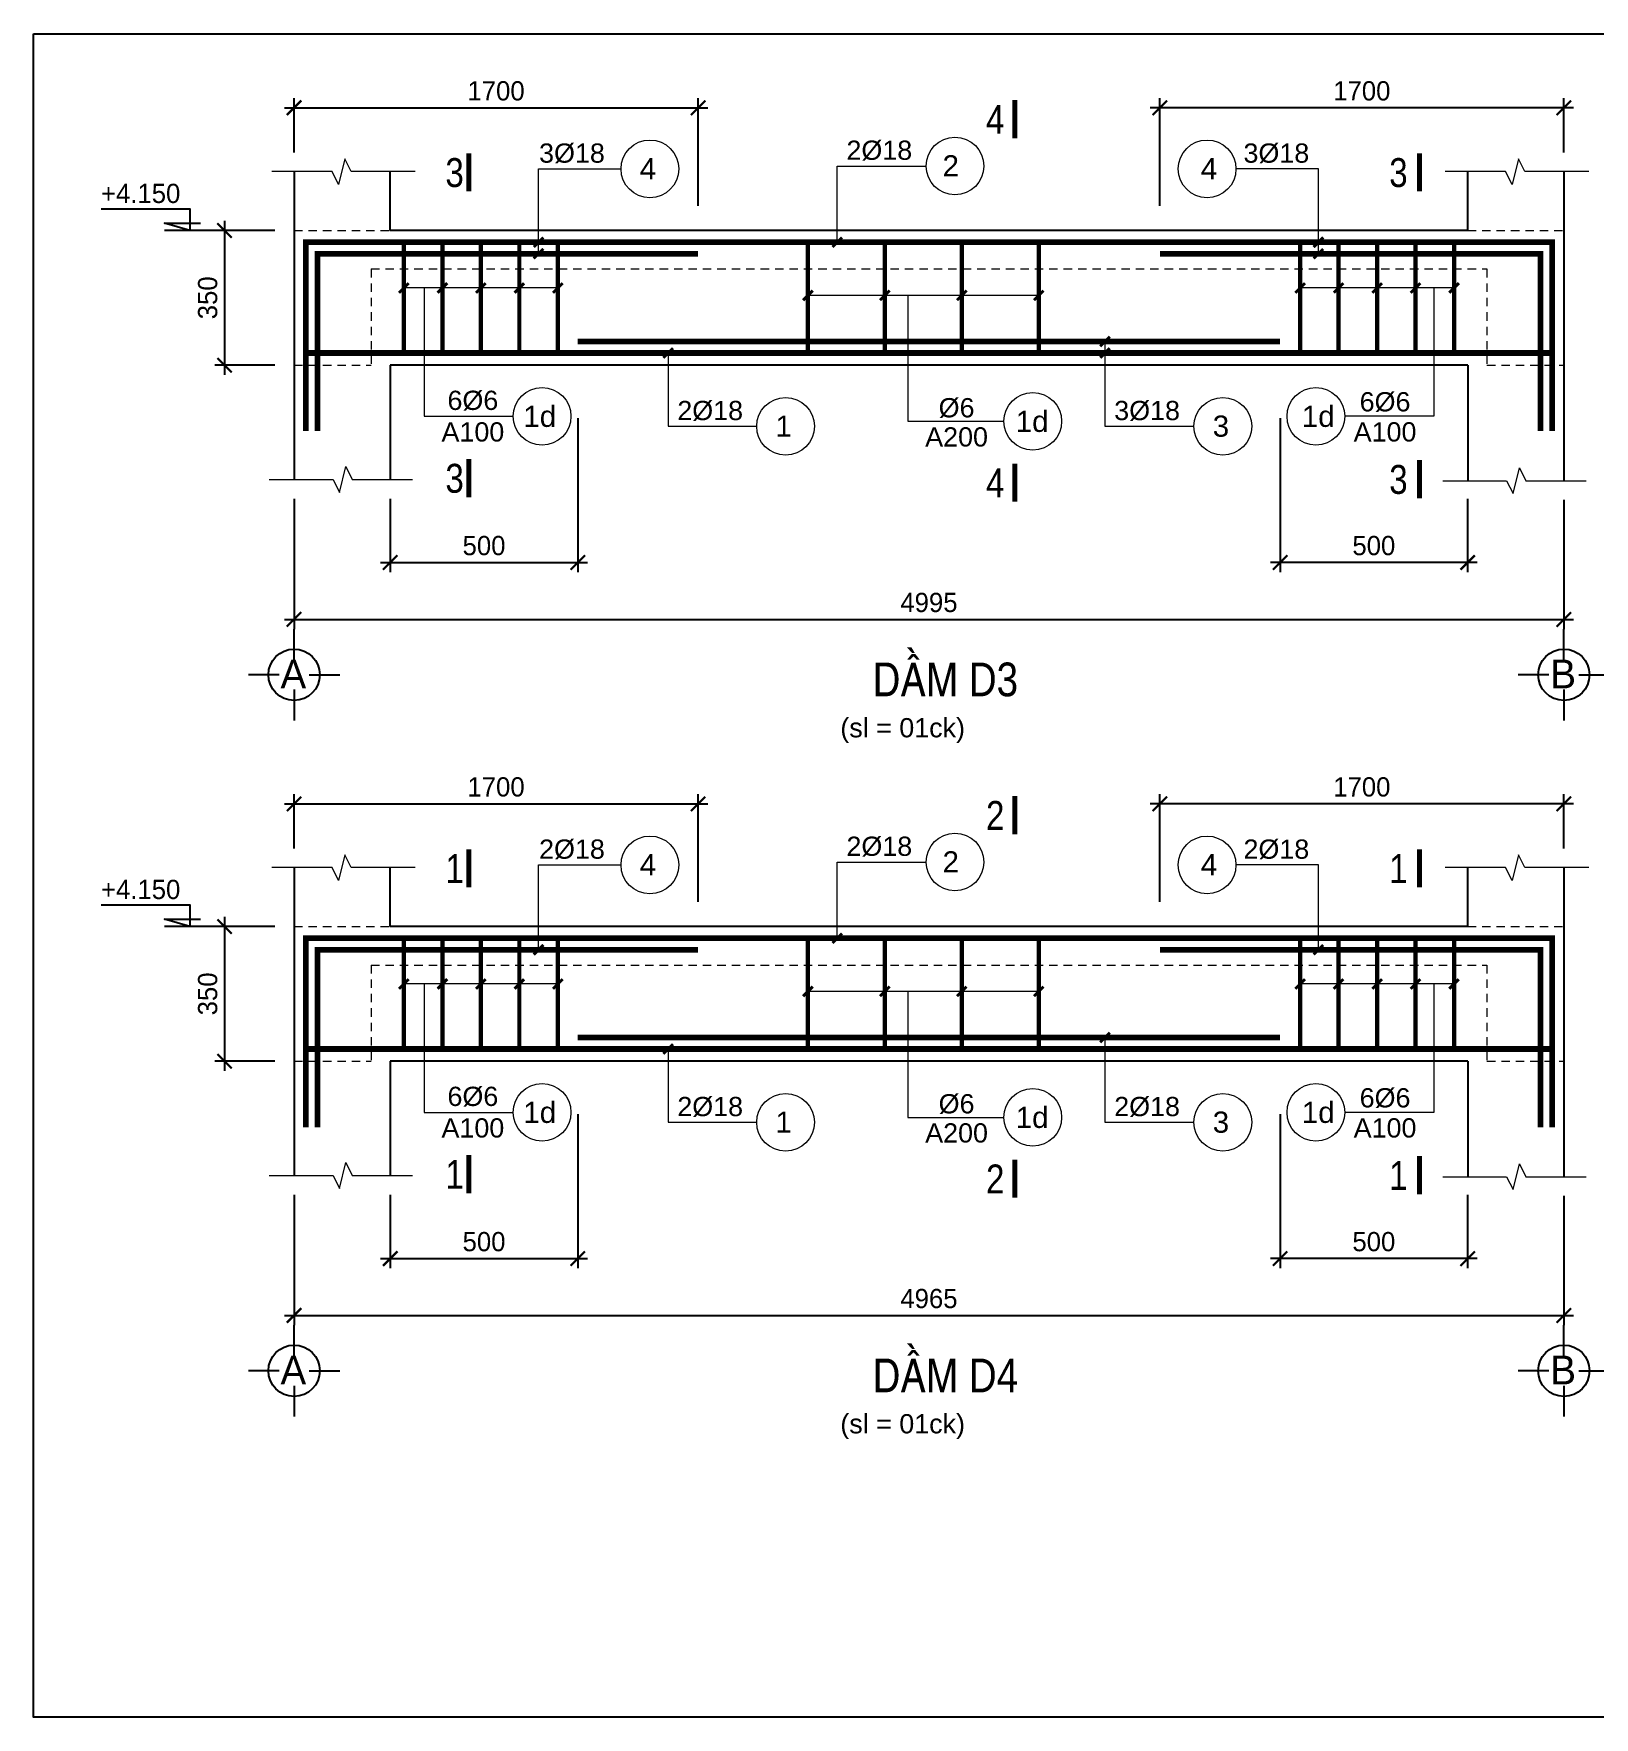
# Model space of a CAD drawing. Header units: millimetres. Extents: x -559287 to -299624, y 2351330 to 2655682.
# Drawn here: x -482063 to -465839, y 2515222 to 2532719 of the extents above; entities that cross this region are included whole.
import ezdxf
from ezdxf.enums import TextEntityAlignment as Align

# ---------------------------------------------------------------- set-up
doc = ezdxf.new("R2010")
doc.units = ezdxf.units.MM
doc.header["$LTSCALE"] = 10
doc.linetypes.add('HIDDEN', pattern=[0.3, 0.175, -0.125])
doc.linetypes.add('HIDDENX2', pattern=[0.75, 0.5, -0.25])
doc.layers.get('0').update_dxf_attribs({"lineweight": 20})
doc.layers.get('Defpoints').update_dxf_attribs({"lineweight": 20})
for name, color, linetype, lineweight in [('Dim', 251, 'Continuous', 15), ('Net khuat', 76, 'HIDDENX2', 15), ('Net manh', 8, 'Continuous', 13), ('Net thay', 4, 'Continuous', 25), ('Text', 54, 'Continuous', 25), ('Thep dai', 2, 'Continuous', 50), ('Thep doc', 140, 'Continuous', 60)]:
    doc.layers.add(name, color=color, linetype=linetype, lineweight=lineweight)
doc.layers.add('ththep', color=3, linetype='Continuous')
doc.styles.add('HELVE', font='VHAVAN.TTF', dxfattribs={"height": 800})
doc.styles.add('IN-NHO', font='VHELVEN.TTF', dxfattribs={"height": 200})
doc.styles.add('NGHIA5', font='arial_0.ttf', dxfattribs={"height": 180})
doc.styles.get("Standard").update_dxf_attribs({"font": 'nghia5.shx', "height": 200})
doc.styles.add('STYLE1-S1', font='VHARIALN.TTF')
doc.dimstyles.new('dim25', dxfattribs={"dimscale": 100, "dimtxt": 200, "dimasz": 1.5, "dimexe": 1, "dimexo": 2, "dimgap": 0.75, "dimtad": 1, "dimdec": 0, "dimlfac": 0.25, "dimzin": 0, "dimdsep": 46, "dimtxsty": 'Standard', "dimblk1": 'ARCHTICK', "dimblk2": 'ARCHTICK', "dimsah": 1, "dimcen": 0.09, "dimdle": 1, "dimclrd": 256, "dimclre": 256, "dimclrt": 54, "dimadec": 0, "dimazin": 0, "dimtfac": 1, "dimtdec": 0, "dimtofl": 0, "dimtmove": 2, "dimatfit": 3, "dimfxl": 0, "dimtolj": 1, "dimtzin": 0, "dimarcsym": 0})

# ---------------------------------------------------------------- blocks, each defined once
blk = doc.blocks.new('_ARCHTICK')
at = {"color": 0, "linetype": 'ByBlock', "const_width": 0.15}
blk.add_lwpolyline([(-0.5, -0.5), (0.5, 0.5)], dxfattribs=at)
blk = doc.blocks.new('*D195')
at = {"layer": 'Defpoints', "color": 0, "ltscale": 10, "transparency": 16777216}
for p in [(-479356, 2528086), (-466156, 2528074), (-466156, 2526632)]:
    blk.add_point(p, dxfattribs=at)
at = {"layer": 'Dim', "lineweight": -2, "ltscale": 10, "transparency": 16777216}
for p, q in [((-479356, 2527886), (-479356, 2526532)), ((-466156, 2527874), (-466156, 2526532)), ((-479456, 2526632), (-466056, 2526632))]:
    blk.add_line(p, q, dxfattribs=at)
at = {"layer": 'Dim', "lineweight": -2, "ltscale": 10, "transparency": 16777216, "xscale": 150, "yscale": 150, "zscale": 150, "rotation": 180}
blk.add_blockref('_ARCHTICK', (-479356, 2526632), dxfattribs=at)
at = {"layer": 'Dim', "lineweight": -2, "ltscale": 10, "transparency": 16777216, "xscale": 150, "yscale": 150, "zscale": 150}
blk.add_blockref('_ARCHTICK', (-466156, 2526632), dxfattribs=at)
at = {"layer": 'Dim', "color": 54, "ltscale": 10, "transparency": 16777216, "insert": (-472756, 2526807), "char_height": 200, "attachment_point": 5}
blk.add_mtext('\\A1;4995', dxfattribs=at)
blk = doc.blocks.new('*D196')
at = {"layer": 'Defpoints', "color": 0, "ltscale": 3, "transparency": 16777216}
for p in [(-470356, 2531949), (-466156, 2531286), (-470356, 2530731)]:
    blk.add_point(p, dxfattribs=at)
at = {"layer": 'Dim', "lineweight": -2, "ltscale": 3, "transparency": 16777216}
for p, q in [((-466056, 2531949), (-470456, 2531949)), ((-470356, 2530931), (-470356, 2532049)), ((-466156, 2531486), (-466156, 2532049))]:
    blk.add_line(p, q, dxfattribs=at)
at = {"layer": 'Dim', "lineweight": -2, "ltscale": 3, "transparency": 16777216, "xscale": 150, "yscale": 150, "zscale": 150, "rotation": 180}
blk.add_blockref('_ARCHTICK', (-470356, 2531949), dxfattribs=at)
at = {"layer": 'Dim', "lineweight": -2, "ltscale": 3, "transparency": 16777216, "xscale": 150, "yscale": 150, "zscale": 150}
blk.add_blockref('_ARCHTICK', (-466156, 2531949), dxfattribs=at)
at = {"layer": 'Dim', "color": 54, "ltscale": 3, "transparency": 16777216, "insert": (-468256, 2532124), "char_height": 200, "attachment_point": 5}
blk.add_mtext('\\A1;1700', dxfattribs=at)
blk = doc.blocks.new('*D197')
at = {"layer": 'Defpoints', "color": 0, "ltscale": 10, "transparency": 16777216}
for p in [(-476406, 2528923), (-478356, 2528086), (-476406, 2527223)]:
    blk.add_point(p, dxfattribs=at)
at = {"layer": 'Dim', "lineweight": -2, "ltscale": 10, "transparency": 16777216}
for p, q in [((-476406, 2528723), (-476406, 2527123)), ((-478356, 2527886), (-478356, 2527123)), ((-478456, 2527223), (-476306, 2527223))]:
    blk.add_line(p, q, dxfattribs=at)
at = {"layer": 'Dim', "lineweight": -2, "ltscale": 10, "transparency": 16777216, "xscale": 150, "yscale": 150, "zscale": 150, "rotation": 180}
blk.add_blockref('_ARCHTICK', (-478356, 2527223), dxfattribs=at)
at = {"layer": 'Dim', "lineweight": -2, "ltscale": 10, "transparency": 16777216, "xscale": 150, "yscale": 150, "zscale": 150}
blk.add_blockref('_ARCHTICK', (-476406, 2527223), dxfattribs=at)
at = {"layer": 'Dim', "color": 54, "ltscale": 10, "transparency": 16777216, "insert": (-477381, 2527398), "char_height": 200, "attachment_point": 5}
blk.add_mtext('\\A1;500', dxfattribs=at)
blk = doc.blocks.new('truc ngang-helve')
for points in [[(0, -4.8), (0, 0)], [(-2.33, -7.13), (-7.13, -7.13)], [(2.33, -7.13), (7.13, -7.13)], [(0, -9.45), (0, -14.26)]]:
    blk.add_lwpolyline(points)
blk.add_circle((0, -7.13), 4)
at = {"style": 'HELVE'}
blk.add_attdef('A', text='', height=4.5, dxfattribs=at).set_placement((0.03, -7.01), align=Align.MIDDLE_CENTER)
blk = doc.blocks.new('*D198')
at = {"layer": 'Defpoints', "color": 0, "ltscale": 10, "transparency": 16777216}
for p in [(-469105, 2528923), (-467156, 2528086), (-469105, 2527223)]:
    blk.add_point(p, dxfattribs=at)
at = {"layer": 'Dim', "lineweight": -2, "ltscale": 10, "transparency": 16777216}
for p, q in [((-469105, 2528723), (-469105, 2527123)), ((-467156, 2527886), (-467156, 2527123)), ((-467056, 2527223), (-469205, 2527223))]:
    blk.add_line(p, q, dxfattribs=at)
at = {"layer": 'Dim', "lineweight": -2, "ltscale": 10, "transparency": 16777216, "xscale": 150, "yscale": 150, "zscale": 150, "rotation": 180}
blk.add_blockref('_ARCHTICK', (-469105, 2527223), dxfattribs=at)
at = {"layer": 'Dim', "lineweight": -2, "ltscale": 10, "transparency": 16777216, "xscale": 150, "yscale": 150, "zscale": 150}
blk.add_blockref('_ARCHTICK', (-467156, 2527223), dxfattribs=at)
at = {"layer": 'Dim', "color": 54, "ltscale": 10, "transparency": 16777216, "insert": (-468131, 2527398), "char_height": 200, "attachment_point": 5}
blk.add_mtext('\\A1;500', dxfattribs=at)
blk = doc.blocks.new('*D199')
at = {"layer": 'Defpoints', "color": 0, "ltscale": 3, "transparency": 16777216}
for p in [(-479356, 2530674), (-480078, 2529274), (-479356, 2529274)]:
    blk.add_point(p, dxfattribs=at)
at = {"layer": 'Dim', "lineweight": -2, "ltscale": 3, "transparency": 16777216}
for p, q in [((-480078, 2530774), (-480078, 2529174)), ((-479556, 2530674), (-480178, 2530674)), ((-479556, 2529274), (-480178, 2529274))]:
    blk.add_line(p, q, dxfattribs=at)
at = {"layer": 'Dim', "lineweight": -2, "ltscale": 3, "transparency": 16777216, "xscale": 150, "yscale": 150, "zscale": 150}
for p, rotation in [((-480078, 2530674), 90), ((-480078, 2529274), 270)]:
    blk.add_blockref('_ARCHTICK', p, dxfattribs=dict(at, rotation=rotation))
at = {"layer": 'Dim', "color": 54, "ltscale": 3, "transparency": 16777216, "insert": (-480253, 2529974), "char_height": 200, "attachment_point": 5, "rotation": 90}
blk.add_mtext('\\A1;350', dxfattribs=at)
blk = doc.blocks.new('*D200')
at = {"layer": 'Defpoints', "color": 0, "ltscale": 3, "transparency": 16777216}
for p in [(-475156, 2531949), (-479356, 2531286), (-475156, 2530731)]:
    blk.add_point(p, dxfattribs=at)
at = {"layer": 'Dim', "lineweight": -2, "ltscale": 3, "transparency": 16777216}
for p, q in [((-479456, 2531949), (-475056, 2531949)), ((-479356, 2531486), (-479356, 2532049)), ((-475156, 2530931), (-475156, 2532049))]:
    blk.add_line(p, q, dxfattribs=at)
at = {"layer": 'Dim', "lineweight": -2, "ltscale": 3, "transparency": 16777216, "xscale": 150, "yscale": 150, "zscale": 150, "rotation": 180}
blk.add_blockref('_ARCHTICK', (-479356, 2531949), dxfattribs=at)
at = {"layer": 'Dim', "lineweight": -2, "ltscale": 3, "transparency": 16777216, "xscale": 150, "yscale": 150, "zscale": 150}
blk.add_blockref('_ARCHTICK', (-475156, 2531949), dxfattribs=at)
at = {"layer": 'Dim', "color": 54, "ltscale": 3, "transparency": 16777216, "insert": (-477256, 2532124), "char_height": 200, "attachment_point": 5}
blk.add_mtext('\\A1;1700', dxfattribs=at)
blk = doc.blocks.new('A$C17747A8B')
blk.add_line((0, 0), (525, 0))
blk.add_lwpolyline([(1183, 225), (263, 225), (263, 0), (525, 75), (150, 75)])
at = {"layer": 'Text'}
blk.add_attdef('+3.900', (183, 286), '', height=180, dxfattribs=at)
blk = doc.blocks.new('*D209')
at = {"layer": 'Defpoints', "color": 0, "ltscale": 10, "transparency": 16777216}
for p in [(-479356, 2520852), (-466156, 2520840), (-466156, 2519398)]:
    blk.add_point(p, dxfattribs=at)
at = {"layer": 'Dim', "lineweight": -2, "ltscale": 10, "transparency": 16777216}
for p, q in [((-479356, 2520652), (-479356, 2519298)), ((-466156, 2520640), (-466156, 2519298)), ((-479456, 2519398), (-466056, 2519398))]:
    blk.add_line(p, q, dxfattribs=at)
at = {"layer": 'Dim', "lineweight": -2, "ltscale": 10, "transparency": 16777216, "xscale": 150, "yscale": 150, "zscale": 150, "rotation": 180}
blk.add_blockref('_ARCHTICK', (-479356, 2519398), dxfattribs=at)
at = {"layer": 'Dim', "lineweight": -2, "ltscale": 10, "transparency": 16777216, "xscale": 150, "yscale": 150, "zscale": 150}
blk.add_blockref('_ARCHTICK', (-466156, 2519398), dxfattribs=at)
at = {"layer": 'Dim', "color": 54, "ltscale": 10, "transparency": 16777216, "insert": (-472756, 2519573), "char_height": 200, "attachment_point": 5}
blk.add_mtext('\\A1;4965', dxfattribs=at)
blk = doc.blocks.new('*D210')
at = {"layer": 'Defpoints', "color": 0, "ltscale": 3, "transparency": 16777216}
for p in [(-470356, 2524715), (-466156, 2524052), (-470356, 2523498)]:
    blk.add_point(p, dxfattribs=at)
at = {"layer": 'Dim', "lineweight": -2, "ltscale": 3, "transparency": 16777216}
for p, q in [((-470356, 2523698), (-470356, 2524815)), ((-466156, 2524252), (-466156, 2524815)), ((-466056, 2524715), (-470456, 2524715))]:
    blk.add_line(p, q, dxfattribs=at)
at = {"layer": 'Dim', "lineweight": -2, "ltscale": 3, "transparency": 16777216, "xscale": 150, "yscale": 150, "zscale": 150, "rotation": 180}
blk.add_blockref('_ARCHTICK', (-470356, 2524715), dxfattribs=at)
at = {"layer": 'Dim', "lineweight": -2, "ltscale": 3, "transparency": 16777216, "xscale": 150, "yscale": 150, "zscale": 150}
blk.add_blockref('_ARCHTICK', (-466156, 2524715), dxfattribs=at)
at = {"layer": 'Dim', "color": 54, "ltscale": 3, "transparency": 16777216, "insert": (-468256, 2524890), "char_height": 200, "attachment_point": 5}
blk.add_mtext('\\A1;1700', dxfattribs=at)
blk = doc.blocks.new('*D211')
at = {"layer": 'Defpoints', "color": 0, "ltscale": 10, "transparency": 16777216}
for p in [(-476406, 2521689), (-478356, 2520852), (-476406, 2519989)]:
    blk.add_point(p, dxfattribs=at)
at = {"layer": 'Dim', "lineweight": -2, "ltscale": 10, "transparency": 16777216}
for p, q in [((-476406, 2521489), (-476406, 2519889)), ((-478356, 2520652), (-478356, 2519889)), ((-478456, 2519989), (-476306, 2519989))]:
    blk.add_line(p, q, dxfattribs=at)
at = {"layer": 'Dim', "lineweight": -2, "ltscale": 10, "transparency": 16777216, "xscale": 150, "yscale": 150, "zscale": 150, "rotation": 180}
blk.add_blockref('_ARCHTICK', (-478356, 2519989), dxfattribs=at)
at = {"layer": 'Dim', "lineweight": -2, "ltscale": 10, "transparency": 16777216, "xscale": 150, "yscale": 150, "zscale": 150}
blk.add_blockref('_ARCHTICK', (-476406, 2519989), dxfattribs=at)
at = {"layer": 'Dim', "color": 54, "ltscale": 10, "transparency": 16777216, "insert": (-477381, 2520164), "char_height": 200, "attachment_point": 5}
blk.add_mtext('\\A1;500', dxfattribs=at)
blk = doc.blocks.new('*D212')
at = {"layer": 'Defpoints', "color": 0, "ltscale": 10, "transparency": 16777216}
for p in [(-469105, 2521689), (-467156, 2520852), (-469105, 2519989)]:
    blk.add_point(p, dxfattribs=at)
at = {"layer": 'Dim', "lineweight": -2, "ltscale": 10, "transparency": 16777216}
for p, q in [((-469105, 2521489), (-469105, 2519889)), ((-467156, 2520652), (-467156, 2519889)), ((-467056, 2519989), (-469205, 2519989))]:
    blk.add_line(p, q, dxfattribs=at)
at = {"layer": 'Dim', "lineweight": -2, "ltscale": 10, "transparency": 16777216, "xscale": 150, "yscale": 150, "zscale": 150, "rotation": 180}
blk.add_blockref('_ARCHTICK', (-469105, 2519989), dxfattribs=at)
at = {"layer": 'Dim', "lineweight": -2, "ltscale": 10, "transparency": 16777216, "xscale": 150, "yscale": 150, "zscale": 150}
blk.add_blockref('_ARCHTICK', (-467156, 2519989), dxfattribs=at)
at = {"layer": 'Dim', "color": 54, "ltscale": 10, "transparency": 16777216, "insert": (-468131, 2520164), "char_height": 200, "attachment_point": 5}
blk.add_mtext('\\A1;500', dxfattribs=at)
blk = doc.blocks.new('*D213')
at = {"layer": 'Defpoints', "color": 0, "ltscale": 3, "transparency": 16777216}
for p in [(-479356, 2523440), (-480078, 2522040), (-479356, 2522040)]:
    blk.add_point(p, dxfattribs=at)
at = {"layer": 'Dim', "lineweight": -2, "ltscale": 3, "transparency": 16777216}
for p, q in [((-479556, 2523440), (-480178, 2523440)), ((-480078, 2523540), (-480078, 2521940)), ((-479556, 2522040), (-480178, 2522040))]:
    blk.add_line(p, q, dxfattribs=at)
at = {"layer": 'Dim', "lineweight": -2, "ltscale": 3, "transparency": 16777216, "xscale": 150, "yscale": 150, "zscale": 150}
for p, rotation in [((-480078, 2523440), 90), ((-480078, 2522040), 270)]:
    blk.add_blockref('_ARCHTICK', p, dxfattribs=dict(at, rotation=rotation))
at = {"layer": 'Dim', "color": 54, "ltscale": 3, "transparency": 16777216, "insert": (-480253, 2522740), "char_height": 200, "attachment_point": 5, "rotation": 90}
blk.add_mtext('\\A1;350', dxfattribs=at)
blk = doc.blocks.new('*D214')
at = {"layer": 'Defpoints', "color": 0, "ltscale": 3, "transparency": 16777216}
for p in [(-475156, 2524715), (-479356, 2524052), (-475156, 2523498)]:
    blk.add_point(p, dxfattribs=at)
at = {"layer": 'Dim', "lineweight": -2, "ltscale": 3, "transparency": 16777216}
for p, q in [((-479356, 2524252), (-479356, 2524815)), ((-475156, 2523698), (-475156, 2524815)), ((-479456, 2524715), (-475056, 2524715))]:
    blk.add_line(p, q, dxfattribs=at)
at = {"layer": 'Dim', "lineweight": -2, "ltscale": 3, "transparency": 16777216, "xscale": 150, "yscale": 150, "zscale": 150, "rotation": 180}
blk.add_blockref('_ARCHTICK', (-479356, 2524715), dxfattribs=at)
at = {"layer": 'Dim', "lineweight": -2, "ltscale": 3, "transparency": 16777216, "xscale": 150, "yscale": 150, "zscale": 150}
blk.add_blockref('_ARCHTICK', (-475156, 2524715), dxfattribs=at)
at = {"layer": 'Dim', "color": 54, "ltscale": 3, "transparency": 16777216, "insert": (-477256, 2524890), "char_height": 200, "attachment_point": 5}
blk.add_mtext('\\A1;1700', dxfattribs=at)

msp = doc.modelspace()

# ---------------------------------------------------------------- linework, layer by layer
at = {"layer": 'Net khuat', "linetype": 'HIDDEN', "ltscale": 50}
for p, q in [((-479355.7, 2530673.9), (-478355.7, 2530673.9)), ((-467155.7, 2530673.9), (-466155.8, 2530673.9)), ((-478555.8, 2530273.9), (-466955.6, 2530273.9)), ((-478555.8, 2530273.9), (-478555.8, 2529273.9)), ((-466955.6, 2530273.9), (-466955.6, 2529273.9)), ((-479355.7, 2529273.9), (-478555.8, 2529273.9)), ((-466955.6, 2529273.9), (-466155.6, 2529273.9)), ((-479355.7, 2523440.2), (-478355.7, 2523440.2)), ((-467155.7, 2523440.2), (-466155.8, 2523440.2)), ((-478555.8, 2523040.2), (-466955.6, 2523040.2)), ((-478555.8, 2523040.2), (-478555.8, 2522040.2)), ((-466955.6, 2523040.2), (-466955.6, 2522040.2)), ((-479355.7, 2522040.2), (-478555.8, 2522040.2)), ((-466955.6, 2522040.2), (-466155.6, 2522040.2))]:
    msp.add_line(p, q, dxfattribs=at)
at = {"layer": 'Net manh'}
for p, q in [((-476614, 2530076.6), (-478214, 2530076.6)), ((-467297.4, 2530076.6), (-468897.4, 2530076.6)), ((-471614.3, 2529999.3), (-474014.3, 2529999.3)), ((-476614, 2522842.9), (-478214, 2522842.9)), ((-471614.3, 2522765.6), (-474014.3, 2522765.6)), ((-467297.4, 2522842.9), (-468897.4, 2522842.9))]:
    msp.add_line(p, q, dxfattribs=at)
for points in [[(-478095.7, 2531285.7), (-478760.9, 2531285.7), (-478828.1, 2531419.8), (-478893.7, 2531151.6), (-478960.9, 2531285.7), (-479588.3, 2531285.7)], [(-465895.7, 2531285.7), (-466560.9, 2531285.7), (-466628.1, 2531419.8), (-466693.7, 2531151.6), (-466760.9, 2531285.7), (-467388.3, 2531285.7)], [(-476814.6, 2530432.1), (-476814.6, 2531314), (-475956.9, 2531314)], [(-473709.3, 2530552.1), (-473709.3, 2531344), (-472785.2, 2531344)], [(-468706.8, 2530432.1), (-468706.8, 2531314), (-469564.5, 2531314)], [(-478002.8, 2530076.6), (-478002.8, 2528742.7), (-477077.5, 2528742.7)], [(-467508.5, 2530076.6), (-467508.5, 2528742.7), (-468433.8, 2528742.7)], [(-472974.7, 2529999.3), (-472974.7, 2528690.6), (-471976.5, 2528690.6)], [(-470925.8, 2529520.8), (-470925.8, 2528638.9), (-470000.8, 2528638.9)], [(-475467.6, 2529400.8), (-475467.6, 2528638.9), (-474546.3, 2528638.9)], [(-479615.6, 2528085.9), (-478950.4, 2528085.9), (-478883.2, 2527951.8), (-478817.6, 2528220), (-478750.4, 2528085.9), (-478123, 2528085.9)], [(-467415.6, 2528073.9), (-466750.4, 2528073.9), (-466683.2, 2527939.8), (-466617.6, 2528208), (-466550.4, 2528073.9), (-465923, 2528073.9)], [(-478095.7, 2524052), (-478760.9, 2524052), (-478828.1, 2524186.1), (-478893.7, 2523917.9), (-478960.9, 2524052), (-479588.3, 2524052)], [(-476814.6, 2523198.4), (-476814.6, 2524080.3), (-475956.9, 2524080.3)], [(-473709.3, 2523318.4), (-473709.3, 2524110.3), (-472785.2, 2524110.3)], [(-468706.8, 2523198.4), (-468706.8, 2524080.3), (-469564.5, 2524080.3)], [(-465895.7, 2524052), (-466560.9, 2524052), (-466628.1, 2524186.1), (-466693.7, 2523917.9), (-466760.9, 2524052), (-467388.3, 2524052)], [(-478002.8, 2522842.9), (-478002.8, 2521509), (-477077.5, 2521509)], [(-472974.7, 2522765.6), (-472974.7, 2521456.9), (-471976.5, 2521456.9)], [(-467508.5, 2522842.9), (-467508.5, 2521509), (-468433.8, 2521509)], [(-475467.6, 2522167.1), (-475467.6, 2521405.2), (-474546.3, 2521405.2)], [(-470925.8, 2522287.1), (-470925.8, 2521405.2), (-470000.8, 2521405.2)], [(-479615.6, 2520852.2), (-478950.4, 2520852.2), (-478883.2, 2520718.1), (-478817.6, 2520986.3), (-478750.4, 2520852.2), (-478123, 2520852.2)], [(-467415.6, 2520840.2), (-466750.4, 2520840.2), (-466683.2, 2520706.1), (-466617.6, 2520974.3), (-466550.4, 2520840.2), (-465923, 2520840.2)]]:
    msp.add_lwpolyline(points, dxfattribs=at)
at = {"layer": 'Net manh', "const_width": 30}
for points in [[(-476864.6, 2530502.1), (-476764.6, 2530602.1)], [(-473759.3, 2530502.1), (-473659.3, 2530602.1)], [(-468756.8, 2530502.1), (-468656.8, 2530602.1)], [(-476864.6, 2530382.1), (-476764.6, 2530482.1)], [(-468756.8, 2530382.1), (-468656.8, 2530482.1)], [(-478264, 2530026.6), (-478164, 2530126.6)], [(-477864, 2530026.6), (-477764, 2530126.6)], [(-477464, 2530026.6), (-477364, 2530126.6)], [(-477064, 2530026.6), (-476964, 2530126.6)], [(-476664, 2530026.6), (-476564, 2530126.6)], [(-474064.3, 2529949.3), (-473964.3, 2530049.3)], [(-473264.3, 2529949.3), (-473164.3, 2530049.3)], [(-472464.3, 2529949.3), (-472364.3, 2530049.3)], [(-471664.3, 2529949.3), (-471564.3, 2530049.3)], [(-468947.4, 2530026.6), (-468847.4, 2530126.6)], [(-468547.4, 2530026.6), (-468447.4, 2530126.6)], [(-468147.4, 2530026.6), (-468047.4, 2530126.6)], [(-467747.4, 2530026.6), (-467647.4, 2530126.6)], [(-467347.4, 2530026.6), (-467247.4, 2530126.6)], [(-470975.8, 2529470.8), (-470875.8, 2529570.8)], [(-475517.6, 2529350.8), (-475417.6, 2529450.8)], [(-470975.8, 2529350.8), (-470875.8, 2529450.8)], [(-473759.3, 2523268.4), (-473659.3, 2523368.4)], [(-476864.6, 2523148.4), (-476764.6, 2523248.4)], [(-468756.8, 2523148.4), (-468656.8, 2523248.4)], [(-478264, 2522792.9), (-478164, 2522892.9)], [(-477864, 2522792.9), (-477764, 2522892.9)], [(-477464, 2522792.9), (-477364, 2522892.9)], [(-477064, 2522792.9), (-476964, 2522892.9)], [(-476664, 2522792.9), (-476564, 2522892.9)], [(-468947.4, 2522792.9), (-468847.4, 2522892.9)], [(-468547.4, 2522792.9), (-468447.4, 2522892.9)], [(-468147.4, 2522792.9), (-468047.4, 2522892.9)], [(-467747.4, 2522792.9), (-467647.4, 2522892.9)], [(-467347.4, 2522792.9), (-467247.4, 2522892.9)], [(-474064.3, 2522715.6), (-473964.3, 2522815.6)], [(-473264.3, 2522715.6), (-473164.3, 2522815.6)], [(-472464.3, 2522715.6), (-472364.3, 2522815.6)], [(-471664.3, 2522715.6), (-471564.3, 2522815.6)], [(-470975.8, 2522237.1), (-470875.8, 2522337.1)], [(-475517.6, 2522117.1), (-475417.6, 2522217.1)]]:
    msp.add_lwpolyline(points, dxfattribs=at)
at = {"layer": 'Net manh'}
for centre in [(-475656.9, 2531314), (-472485.2, 2531344), (-469864.5, 2531314), (-476777.5, 2528742.7), (-471676.5, 2528690.6), (-468733.8, 2528742.7), (-474246.3, 2528638.9), (-469700.8, 2528638.9), (-475656.9, 2524080.3), (-472485.2, 2524110.3), (-469864.5, 2524080.3), (-476777.5, 2521509), (-468733.8, 2521509), (-474246.3, 2521405.2), (-471676.5, 2521456.9), (-469700.8, 2521405.2)]:
    msp.add_circle(centre, 300, dxfattribs=at)
at = {"layer": 'Net thay'}
for p, q in [((-479355.7, 2531285.7), (-479355.7, 2528085.9)), ((-478355.7, 2530673.9), (-478355.7, 2531285.7)), ((-467155.7, 2530673.9), (-467155.7, 2531285.7)), ((-466155.7, 2531285.7), (-466155.7, 2528073.9)), ((-478355.7, 2529273.9), (-478355.7, 2528085.9)), ((-467155.7, 2529273.9), (-467155.7, 2528073.9)), ((-479355.7, 2524052), (-479355.7, 2520852.2)), ((-478355.7, 2523440.2), (-478355.7, 2524052)), ((-467155.7, 2523440.2), (-467155.7, 2524052)), ((-466155.7, 2524052), (-466155.7, 2520840.2)), ((-478355.7, 2522040.2), (-478355.7, 2520852.2)), ((-467155.7, 2522040.2), (-467155.7, 2520840.2))]:
    msp.add_line(p, q, dxfattribs=at)
at = {"layer": 'Net thay', "ltscale": 10}
for p, q in [((-467155.7, 2530673.9), (-478355.7, 2530673.9)), ((-467155.7, 2529273.9), (-478355.7, 2529273.9)), ((-467155.7, 2523440.2), (-478355.7, 2523440.2)), ((-467155.7, 2522040.2), (-478355.7, 2522040.2))]:
    msp.add_line(p, q, dxfattribs=at)
at = {"layer": 'Text', "const_width": 50}
for points in [[(-471863.5, 2532029.8), (-471863.5, 2531632.5)], [(-477539, 2531477.1), (-477539, 2531079.8)], [(-467656.5, 2531477.1), (-467656.5, 2531079.8)], [(-477539, 2528299.7), (-477539, 2527902.4)], [(-471863.5, 2528251.6), (-471863.5, 2527854.3)], [(-467656.5, 2528287.7), (-467656.5, 2527890.4)], [(-471863.5, 2524796.1), (-471863.5, 2524398.8)], [(-477539, 2524243.5), (-477539, 2523846.2)], [(-467656.5, 2524243.5), (-467656.5, 2523846.2)], [(-477539, 2521066), (-477539, 2520668.7)], [(-471863.5, 2521017.9), (-471863.5, 2520620.6)], [(-467656.5, 2521054), (-467656.5, 2520656.7)]]:
    msp.add_lwpolyline(points, dxfattribs=at)
at = {"layer": 'Thep dai', "const_width": 45}
for points in [[(-478214, 2529401.1), (-478214, 2530552.1)], [(-477814, 2529401.1), (-477814, 2530552.1)], [(-477414, 2529401.1), (-477414, 2530552.1)], [(-477014, 2529401.1), (-477014, 2530552.1)], [(-476614, 2529401.1), (-476614, 2530552.1)], [(-474014.3, 2529401.1), (-474014.3, 2530552.1)], [(-473214.3, 2529401.1), (-473214.3, 2530552.1)], [(-472414.3, 2529401.1), (-472414.3, 2530552.1)], [(-471614.3, 2529401.1), (-471614.3, 2530552.1)], [(-468897.4, 2529401.1), (-468897.4, 2530552.1)], [(-468497.4, 2529401.1), (-468497.4, 2530552.1)], [(-468097.4, 2529401.1), (-468097.4, 2530552.1)], [(-467697.4, 2529401.1), (-467697.4, 2530552.1)], [(-467297.4, 2529401.1), (-467297.4, 2530552.1)], [(-478214, 2522167.4), (-478214, 2523318.4)], [(-477814, 2522167.4), (-477814, 2523318.4)], [(-477414, 2522167.4), (-477414, 2523318.4)], [(-477014, 2522167.4), (-477014, 2523318.4)], [(-476614, 2522167.4), (-476614, 2523318.4)], [(-474014.3, 2522167.4), (-474014.3, 2523318.4)], [(-473214.3, 2522167.4), (-473214.3, 2523318.4)], [(-472414.3, 2522167.4), (-472414.3, 2523318.4)], [(-471614.3, 2522167.4), (-471614.3, 2523318.4)], [(-468897.4, 2522167.4), (-468897.4, 2523318.4)], [(-468497.4, 2522167.4), (-468497.4, 2523318.4)], [(-468097.4, 2522167.4), (-468097.4, 2523318.4)], [(-467697.4, 2522167.4), (-467697.4, 2523318.4)], [(-467297.4, 2522167.4), (-467297.4, 2523318.4)]]:
    msp.add_lwpolyline(points, dxfattribs=at)
at = {"layer": 'Thep doc', "ltscale": 10, "const_width": 60}
for points in [[(-466277.5, 2528588.5), (-466277.5, 2530552.1), (-467916.9, 2530552.1), (-479233.8, 2530552.1), (-479233.8, 2528588.5)], [(-479112, 2528588.5), (-479112, 2530432.1), (-475155.7, 2530432.1)], [(-470355.7, 2530432.1), (-466399.4, 2530432.1), (-466399.4, 2528588.5)], [(-476405.9, 2529521.1), (-469105.4, 2529521.1)], [(-479233.8, 2529401.1), (-466277.5, 2529401.1)], [(-466277.5, 2521354.8), (-466277.5, 2523318.4), (-467916.9, 2523318.4), (-479233.8, 2523318.4), (-479233.8, 2521354.8)], [(-479112, 2521354.8), (-479112, 2523198.4), (-475155.7, 2523198.4)], [(-470355.7, 2523198.4), (-466399.4, 2523198.4), (-466399.4, 2521354.8)], [(-479233.8, 2522167.4), (-466277.5, 2522167.4)], [(-476405.9, 2522287.4), (-469105.4, 2522287.4)]]:
    msp.add_lwpolyline(points, dxfattribs=at)
at = {"layer": 'ththep'}
msp.add_lwpolyline([(-482062.7, 2532719.4), (-457642, 2532719.4), (-457642, 2515221.5), (-482062.7, 2515221.5)], close=True, dxfattribs=at)

# ---------------------------------------------------------------- block references
at = {"layer": 'Net thay'}
ref = msp.add_blockref('A$C17747A8B', (-480177.6, 2530673.9), dxfattribs=dict(at, xscale=-1))
ref.add_attrib('+3.900', '+4.150', (-481363.3, 2530959.4), dxfattribs={"layer": 'Text', "height": 200})
ref = msp.add_blockref('truc ngang-helve', (-479355.7, 2526532), dxfattribs=dict(at, xscale=66.66666666662786, yscale=66.66666666651145, zscale=66.66666666666667))
ref.add_attrib('A', 'A', dxfattribs={"layer": 'Text', "height": 300, "style": 'HELVE'}).set_placement((-479363, 2526064.9), align=Align.MIDDLE_CENTER)
ref = msp.add_blockref('truc ngang-helve', (-466155.7, 2526532), dxfattribs=dict(at, xscale=66.66666666662786, yscale=66.66666666651145, zscale=66.66666666666667))
ref.add_attrib('A', 'b', dxfattribs={"layer": 'Text', "height": 300, "style": 'HELVE'}).set_placement((-466163, 2526064.9), align=Align.MIDDLE_CENTER)
ref = msp.add_blockref('A$C17747A8B', (-480177.6, 2523440.2), dxfattribs=dict(at, xscale=-1))
ref.add_attrib('+3.900', '+4.150', (-481363.3, 2523725.7), dxfattribs={"layer": 'Text', "height": 200})
ref = msp.add_blockref('truc ngang-helve', (-479355.7, 2519298.3), dxfattribs=dict(at, xscale=66.66666666662786, yscale=66.66666666651145, zscale=66.66666666666667))
ref.add_attrib('A', 'A', dxfattribs={"layer": 'Text', "height": 300, "style": 'HELVE'}).set_placement((-479363, 2518831.2), align=Align.MIDDLE_CENTER)
ref = msp.add_blockref('truc ngang-helve', (-466155.7, 2519298.3), dxfattribs=dict(at, xscale=66.66666666662786, yscale=66.66666666651145, zscale=66.66666666666667))
ref.add_attrib('A', 'b', dxfattribs={"layer": 'Text', "height": 300, "style": 'HELVE'}).set_placement((-466163, 2518831.2), align=Align.MIDDLE_CENTER)

# ---------------------------------------------------------------- texts
at = {"layer": 'Text'}
for s, height, style, p in [('4', 300, 'STYLE1-S1', (-472067.1, 2531828.6)), ('3', 300, 'STYLE1-S1', (-477686.9, 2531276)), ('4', 220, 'IN-NHO', (-475676.8, 2531316)), ('2', 220, 'IN-NHO', (-472529.1, 2531346)), ('4', 220, 'IN-NHO', (-469844.6, 2531316)), ('3', 300, 'STYLE1-S1', (-467875.5, 2531276)), ('1d', 220, 'IN-NHO', (-476802.1, 2528742.7)), ('1d', 220, 'IN-NHO', (-471683.4, 2528690.6)), ('1d', 220, 'IN-NHO', (-468709.3, 2528742.7)), ('1', 220, 'IN-NHO', (-474266.2, 2528640.9)), ('3', 220, 'IN-NHO', (-469720.7, 2528640.9)), ('3', 300, 'STYLE1-S1', (-477686.9, 2528098.6)), ('4', 300, 'STYLE1-S1', (-472067.1, 2528050.4)), ('3', 300, 'STYLE1-S1', (-467875.5, 2528086.6)), ('2', 300, 'STYLE1-S1', (-472067.1, 2524595)), ('1', 300, 'STYLE1-S1', (-477686.9, 2524042.3)), ('4', 220, 'IN-NHO', (-475676.8, 2524082.4)), ('2', 220, 'IN-NHO', (-472529.1, 2524112.4)), ('4', 220, 'IN-NHO', (-469844.6, 2524082.4)), ('1', 300, 'STYLE1-S1', (-467875.5, 2524042.3)), ('1d', 220, 'IN-NHO', (-476802.1, 2521509)), ('1d', 220, 'IN-NHO', (-468709.3, 2521509)), ('1', 220, 'IN-NHO', (-474266.2, 2521407.2)), ('1d', 220, 'IN-NHO', (-471683.4, 2521456.9)), ('3', 220, 'IN-NHO', (-469720.7, 2521407.2)), ('1', 300, 'STYLE1-S1', (-477686.9, 2520864.9)), ('2', 300, 'STYLE1-S1', (-472067.1, 2520816.8)), ('1', 300, 'STYLE1-S1', (-467875.5, 2520852.9))]:
    msp.add_text(s, height=height, dxfattribs=dict(at, style=style)).set_placement(p, align=Align.MIDDLE_CENTER)
at = {"layer": 'Text', "ltscale": 3, "style": 'NGHIA5'}
for s, p in [('2%%C18', (-473271.7, 2531408.3)), ('3%%C18', (-476467, 2531378.3)), ('3%%C18', (-469144.3, 2531378.3)), ('6%%C6', (-477496.8, 2528808.9)), ('6%%C6', (-468014.6, 2528793.9)), ('2%%C18', (-475030, 2528703.1)), ('%%C6', (-472468.6, 2528731.9)), ('3%%C18', (-470488.2, 2528703.1)), ('A100', (-477496.8, 2528480.9)), ('A200', (-472468.6, 2528428.8)), ('A100', (-468014.6, 2528480.9)), ('2%%C18', (-476467, 2524144.6)), ('2%%C18', (-473271.7, 2524174.6)), ('2%%C18', (-469144.3, 2524144.6)), ('6%%C6', (-477496.8, 2521575.2)), ('2%%C18', (-475030, 2521469.5)), ('%%C6', (-472468.6, 2521498.2)), ('2%%C18', (-470488.2, 2521469.5)), ('6%%C6', (-468014.6, 2521560.2)), ('A100', (-477496.8, 2521247.3)), ('A100', (-468014.6, 2521247.3)), ('A200', (-472468.6, 2521195.1))]:
    msp.add_text(s, height=200, dxfattribs=at).set_placement(p, align=Align.CENTER)
at = {"layer": 'Text', "style": 'STYLE1-S1'}
for s, p in [('DÇM D3', (-471829.6, 2525833.2)), ('DÇM D4', (-471829.6, 2518599.6))]:
    msp.add_text(s, height=350, dxfattribs=at).set_placement(p, align=Align.RIGHT)
at = {"layer": 'Text', "ltscale": 3, "style": 'NGHIA5'}
for p in [(-473677.3, 2525406.4), (-473677.3, 2518172.7)]:
    msp.add_text('(sl = 01ck)', height=200, dxfattribs=at).set_placement(p)

# ---------------------------------------------------------------- dimensions: what is measured, and where the dimension line sits
at = {"layer": 'Dim', "ltscale": 3}
for base, p1, p2, picture, middle in [((-475155.7, 2531948.9), (-479355.7, 2531285.7), (-475155.7, 2530731.3), '*D200', (-477255.7, 2532123.9)), ((-475155.7, 2524715.2), (-479355.7, 2524052), (-475155.7, 2523497.6), '*D214', (-477255.7, 2524890.2))]:
    dim = msp.add_linear_dim(base=base, p1=p1, p2=p2, text='1700', dimstyle='dim25', dxfattribs=at)
    dim.commit()
    dim.dimension.update_dxf_attribs({"geometry": picture, "text_midpoint": middle})
for base, p1, p2, picture, middle in [((-470355.7, 2531948.9), (-466155.7, 2531285.7), (-470355.7, 2530731.3), '*D196', (-468255.7, 2532123.9)), ((-470355.7, 2524715.2), (-466155.7, 2524052), (-470355.7, 2523497.6), '*D210', (-468255.7, 2524890.2))]:
    dim = msp.add_linear_dim(base=base, p1=p1, p2=p2, angle=180, text='1700', dimstyle='dim25', dxfattribs=at)
    dim.commit()
    dim.dimension.update_dxf_attribs({"geometry": picture, "text_midpoint": middle})
for base, p1, p2, picture, middle in [((-480077.6, 2529273.9), (-479355.6, 2530673.9), (-479355.7, 2529273.9), '*D199', (-480252.6, 2529973.9)), ((-480077.6, 2522040.2), (-479355.6, 2523440.2), (-479355.7, 2522040.2), '*D213', (-480252.6, 2522740.2))]:
    dim = msp.add_linear_dim(base=base, p1=p1, p2=p2, angle=90, dimstyle='dim25', dxfattribs=at)
    dim.commit()
    dim.dimension.update_dxf_attribs({"geometry": picture, "text_midpoint": middle})
at = {"layer": 'Dim', "ltscale": 10}
for base, p1, p2, picture, middle in [((-476405.9, 2527222.7), (-478355.7, 2528085.9), (-476405.9, 2528922.8), '*D197', (-477380.8, 2527397.7)), ((-476405.9, 2519989), (-478355.7, 2520852.2), (-476405.9, 2521689.2), '*D211', (-477380.8, 2520164))]:
    dim = msp.add_linear_dim(base=base, p1=p1, p2=p2, text='500', dimstyle='dim25', dxfattribs=at)
    dim.commit()
    dim.dimension.update_dxf_attribs({"geometry": picture, "text_midpoint": middle})
for base, p1, p2, text, picture, middle in [((-469105.4, 2527222.7), (-467155.7, 2528085.9), (-469105.4, 2528922.8), '500', '*D198', (-468130.5, 2527397.7)), ((-466155.7, 2526632), (-479355.7, 2528085.9), (-466155.7, 2528073.9), '4995', '*D195', (-472755.7, 2526807)), ((-469105.4, 2519989), (-467155.7, 2520852.2), (-469105.4, 2521689.2), '500', '*D212', (-468130.5, 2520164)), ((-466155.7, 2519398.3), (-479355.7, 2520852.2), (-466155.7, 2520840.2), '4965', '*D209', (-472755.7, 2519573.3))]:
    dim = msp.add_linear_dim(base=base, p1=p1, p2=p2, angle=180, text=text, dimstyle='dim25', dxfattribs=at)
    dim.commit()
    dim.dimension.update_dxf_attribs({"geometry": picture, "text_midpoint": middle})

doc.saveas('drawing.dxf')
